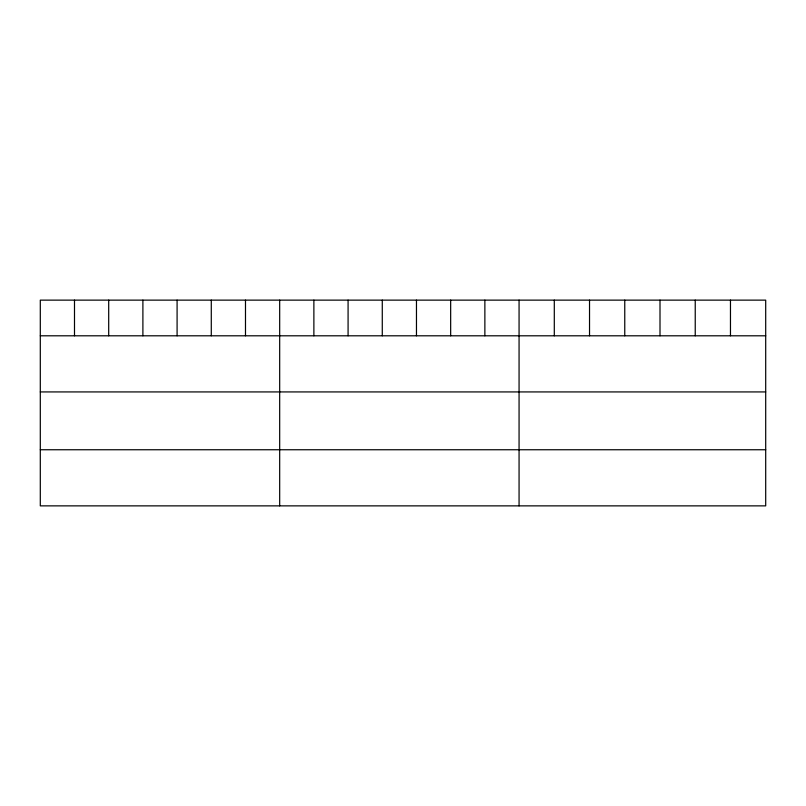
<?xml version="1.0" encoding="UTF-8"?>
<svg xmlns="http://www.w3.org/2000/svg" width="806" height="806" viewBox="0 0 806 806"><rect width="100%" height="100%" fill="white"/><g stroke="black" fill="none" stroke-linecap="round" stroke-linejoin="round"><path stroke-width="1.21" d="M765.7 335.8L765.7 505.866L40.3 505.866L40.3 300.134L765.7 300.134L765.7 335.8L40.3 335.8M40.3 391.928L765.7 391.928M40.3 449.748L765.7 449.748M730.468 300.134L730.468 335.8M695.235 300.134L695.235 335.8M660.003 300.134L660.003 335.8M624.761 300.134L624.761 335.8M589.529 300.134L589.529 335.8M554.296 300.134L554.296 335.8M519.064 300.134L519.064 505.866M484.869 300.134L484.869 335.8M450.665 300.134L450.665 335.8M416.47 300.134L416.47 335.8M382.276 300.134L382.276 335.8M348.081 300.134L348.081 335.8M313.877 300.134L313.877 335.8M279.682 300.134L279.682 505.866M245.487 300.134L245.487 335.8M211.283 300.134L211.283 335.8M177.088 300.134L177.088 335.8M142.894 300.134L142.894 335.8M108.699 300.134L108.699 335.8M74.495 300.134L74.495 335.8"/></g></svg>
